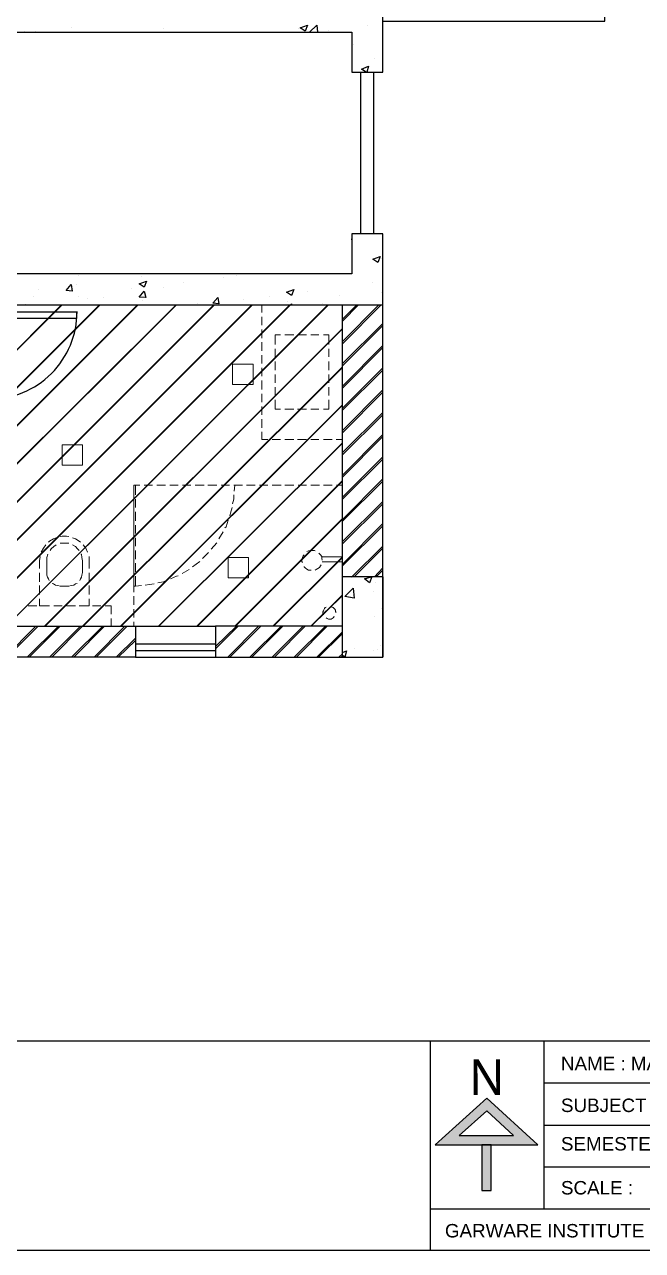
# Model space of a CAD drawing. Header units: millimetres. Extents: x 68955 to 118645, y -193284 to 16474.
# Drawn here: x 85720 to 90312, y -128433 to -119316 of the extents above; entities that cross this region are included whole.
import ezdxf

# ---------------------------------------------------------------- set-up
doc = ezdxf.new("R2010")
doc.units = ezdxf.units.MM
for name, color, linetype, true_color in [('PDF7_0', 7, 'Continuous', 0x535353), ('PDF7_celling', 7, 'Continuous', 0x00cc70), ('PDF7_coloum', 7, 'Continuous', 0x767676), ('PDF7_door', 7, 'Continuous', 0x535353), ('PDF7_furniture', 7, 'Continuous', 0xab5246), ('PDF7_light', 7, 'Continuous', 0xff8e53), ('PDF7_plan', 7, 'Continuous', 0x989898), ('PDF7_wall', 7, 'Continuous', 0x929498), ('PDF7_window', 7, 'Continuous', 0x535353)]:
    doc.layers.add(name, color=color, linetype=linetype, true_color=true_color)
doc.layers.add('PDF7_Text', color=7, linetype='Continuous')
doc.styles.add('PDF Arial', font='arial.ttf')
doc.styles.add('PDF Yu Gothic', font='Yu Gothic.ttf')

msp = doc.modelspace()

# ---------------------------------------------------------------- hatches: boundary and pattern name
at = {"layer": 'PDF7_wall', "transparency": 33554559}
h = msp.add_hatch(color=256, dxfattribs=at)
h.paths.add_polyline_path([(89461.346, -127578.872), (89257.033, -127394.99), (89154.877, -127301.006), (89048.634, -127394.99), (88848.407, -127578.872), (88770.768, -127648.338), (89118.1, -127648.338), (89118.1, -127987.498), (89187.567, -127987.498), (89187.567, -127648.338), (89534.899, -127648.338)])
h.paths.add_polyline_path([(89355.104, -127578.872), (88950.564, -127578.872), (89154.877, -127394.99)], flags=0)

# ---------------------------------------------------------------- linework, layer by layer
at = {"layer": 'PDF7_0', "color": 7, "lineweight": 25}
msp.add_lwpolyline([(78232.3, -111605.675), (97000.499, -111605.675), (97000.499, -128432.9), (78232.3, -128432.9)], close=True, dxfattribs=at)
for points in [[(88382.573, -123423.144), (88382.573, -121400.444)], [(97000.499, -126876.035), (78232.3, -126876.035)], [(88733.992, -126876.035), (88733.992, -128432.9)], [(89579.848, -126876.035), (89579.848, -128122.345)], [(89579.848, -127186.591), (89579.848, -127186.591)], [(89579.848, -127186.591), (93482.228, -127186.591)], [(89579.848, -127501.233), (89579.848, -127501.233)], [(89579.848, -127501.233), (95014.576, -127501.233)], [(89579.848, -127811.789), (89579.848, -127811.789)], [(89579.848, -127811.789), (93482.228, -127811.789)], [(88733.992, -128122.345), (97000.499, -128122.345)], [(89579.848, -128122.345), (89579.848, -128122.345)]]:
    msp.add_lwpolyline(points, dxfattribs=at)
at = {"layer": 'PDF7_celling', "color": 213, "lineweight": 13, "true_color": 0xcc85c3}
for points in [[(85530.363, -121866.278), (85996.197, -121400.444)], [(85530.363, -122148.23), (86278.149, -121400.444)], [(85530.363, -122430.182), (86560.101, -121400.444)], [(85530.363, -122712.134), (86846.139, -121400.444)], [(85530.363, -122998.173), (87128.091, -121400.444)], [(85530.363, -123280.125), (87410.043, -121400.444)], [(85530.363, -123562.077), (87691.995, -121400.444)], [(85530.363, -121870.364), (86000.283, -121400.444)], [(85530.363, -122152.316), (86282.235, -121400.444)], [(85530.363, -122434.268), (86564.187, -121400.444)], [(85530.363, -122716.22), (86850.225, -121400.444)], [(85530.363, -123002.259), (87132.177, -121400.444)], [(85530.363, -123284.211), (87414.129, -121400.444)], [(85530.363, -123566.163), (87696.081, -121400.444)], [(87978.033, -121400.444), (85587.57, -123790.907), (87973.947, -121400.444)], [(85869.522, -123790.907), (88084.276, -121576.153)], [(85873.609, -123790.907), (88084.276, -121580.24)], [(86151.475, -123790.907), (88084.276, -121862.192)], [(86155.561, -123790.907), (88084.276, -121866.278)], [(86433.427, -123790.907), (88084.276, -122144.144)], [(86437.513, -123790.907), (88084.276, -122148.23)], [(86715.379, -123790.907), (88084.276, -122426.096)], [(86719.465, -123790.907), (88084.276, -122430.182)], [(87001.417, -123790.907), (88084.276, -122708.048)], [(87005.503, -123790.907), (88084.276, -122712.134)], [(87283.369, -123790.907), (88084.276, -122990)], [(87287.455, -123790.907), (88084.276, -122994.086)], [(87565.321, -123790.907), (88084.276, -123276.038)], [(87569.407, -123790.907), (88084.276, -123280.125)], [(87847.273, -123790.907), (88084.276, -123557.99)], [(87851.359, -123790.907), (88084.276, -123562.077)]]:
    msp.add_lwpolyline(points, dxfattribs=at)
at = {"layer": 'PDF7_coloum', "lineweight": 25}
for points in [[(88084.276, -121506.687), (88190.519, -121400.444)], [(88084.276, -121674.224), (88353.97, -121400.444)], [(88084.276, -121523.032), (88202.778, -121400.444)], [(88084.276, -121690.569), (88370.315, -121400.444)], [(88084.276, -121837.674), (88382.573, -121539.377)], [(88084.276, -121854.019), (88382.573, -121555.722)], [(88084.276, -122005.211), (88382.573, -121702.828)], [(88084.276, -122021.556), (88382.573, -121719.173)], [(88084.276, -122168.661), (88382.573, -121870.364)], [(88084.276, -122185.006), (88382.573, -121886.709)], [(88084.276, -122336.198), (88382.573, -122033.815)], [(88084.276, -122352.543), (88382.573, -122050.16)], [(88084.276, -122499.649), (88382.573, -122201.351)], [(88084.276, -122515.994), (88382.573, -122217.697)], [(88084.276, -122667.185), (88382.573, -122364.802)], [(88084.276, -122683.53), (88382.573, -122381.147)], [(88084.276, -122830.636), (88382.573, -122532.339)], [(88084.276, -122846.981), (88382.573, -122548.684)], [(88084.276, -122998.173), (88382.573, -122695.789)], [(88084.276, -123010.431), (88382.573, -122712.134)], [(88084.276, -123161.623), (88382.573, -122863.326)], [(88084.276, -123177.968), (88382.573, -122879.671)], [(88084.276, -123329.16), (88382.573, -123026.776)], [(88084.276, -123341.418), (88382.573, -123043.121)], [(88153.743, -123423.144), (88382.573, -123194.313)], [(88170.088, -123423.144), (88382.573, -123210.658)], [(88321.279, -123423.144), (88382.573, -123357.764)], [(88333.538, -123423.144), (88382.573, -123374.109)], [(85575.312, -124019.738), (85804.142, -123790.907)], [(85591.657, -124019.738), (85820.487, -123790.907)], [(85738.762, -124019.738), (85971.679, -123790.907)], [(85755.107, -124019.738), (85983.938, -123790.907)], [(85906.299, -124019.738), (86135.129, -123790.907)], [(85922.644, -124019.738), (86151.475, -123790.907)], [(86069.749, -124019.738), (86302.666, -123790.907)], [(86086.094, -124019.738), (86314.925, -123790.907)], [(86237.286, -124019.738), (86466.117, -123790.907)], [(86253.631, -124019.738), (86482.462, -123790.907)], [(87140.35, -123942.099), (87295.628, -123790.907)], [(87140.35, -123790.907), (87144.436, -123790.907)], [(87140.35, -123958.444), (87307.887, -123790.907)], [(87230.248, -124019.738), (87459.078, -123790.907)], [(87246.593, -124019.738), (87475.423, -123790.907)], [(87393.698, -124019.738), (87626.615, -123790.907)], [(87410.043, -124019.738), (87638.874, -123790.907)], [(87561.235, -124019.738), (87790.065, -123790.907)], [(87577.58, -124019.738), (87806.41, -123790.907)], [(87724.685, -124019.738), (87957.602, -123790.907)], [(87741.03, -124019.738), (87969.861, -123790.907)], [(86400.736, -124019.738), (86543.756, -123880.805)], [(87892.222, -124019.738), (88084.276, -123831.77)], [(87904.481, -124019.738), (88084.276, -123844.029)], [(86417.082, -124019.738), (86543.756, -123897.15)], [(88055.672, -124019.738), (88084.276, -123995.22)], [(88072.017, -124019.738), (88084.276, -124011.565)]]:
    msp.add_lwpolyline(points, dxfattribs=at)
at = {"layer": 'PDF7_coloum', "color": 251, "lineweight": 25, "true_color": 0x535353}
msp.add_lwpolyline([(88382.573, -123423.144), (88382.573, -124019.738), (88382.573, -123423.144), (88084.276, -123423.144)], dxfattribs=at)
at = {"layer": 'PDF7_door', "lineweight": 25}
for points in [[(88219.123, -120873.316), (88219.123, -119671.956)], [(88317.193, -120873.316), (88317.193, -119671.956)]]:
    msp.add_lwpolyline(points, dxfattribs=at)
msp.add_lwpolyline([(85456.81, -121453.566), (86106.526, -121453.566), (86106.526, -121502.601), (85456.81, -121502.601)], close=True, dxfattribs=at)
msp.add_arc((85458.853, -121451.523), 651.759, 269.9999989, 0.0000011, dxfattribs=at)
at = {"layer": 'PDF7_furniture', "lineweight": 20}
for points in [[(87483.596, -121457.652), (87483.596, -121400.444), (87528.545, -121400.444)], [(87561.235, -121400.444), (87622.529, -121400.444)], [(87655.219, -121400.444), (87720.599, -121400.444)], [(87749.203, -121400.444), (87814.583, -121400.444)], [(87847.273, -121400.444), (87908.567, -121400.444)], [(87941.257, -121400.444), (88006.637, -121400.444)], [(88035.241, -121400.444), (88084.276, -121400.444), (88084.276, -121457.652)], [(87483.596, -121551.636), (87483.596, -121490.342)], [(88084.276, -121490.342), (88084.276, -121551.636)], [(87483.596, -121649.706), (87483.596, -121584.326)], [(88084.276, -121584.326), (88084.276, -121649.706)], [(87483.596, -121743.69), (87483.596, -121678.31)], [(87581.666, -121694.655), (87581.666, -121625.189), (87622.529, -121625.189)], [(87655.219, -121625.189), (87720.599, -121625.189)], [(87749.203, -121625.189), (87814.583, -121625.189)], [(87847.273, -121625.189), (87908.567, -121625.189)], [(87941.257, -121625.189), (87982.12, -121625.189), (87982.12, -121694.655)], [(88084.276, -121678.31), (88084.276, -121743.69)], [(87483.596, -121837.674), (87483.596, -121776.38)], [(87581.666, -121788.639), (87581.666, -121727.345)], [(87982.12, -121727.345), (87982.12, -121788.639)], [(88084.276, -121776.38), (88084.276, -121837.674)], [(87483.596, -121931.658), (87483.596, -121870.364)], [(87581.666, -121886.709), (87581.666, -121821.329)], [(87982.12, -121821.329), (87982.12, -121886.709)], [(88084.276, -121870.364), (88084.276, -121931.658)], [(87483.596, -122029.729), (87483.596, -121964.348)], [(87581.666, -121980.693), (87581.666, -121919.399)], [(87982.12, -121919.399), (87982.12, -121980.693)], [(88084.276, -121964.348), (88084.276, -122029.729)], [(87483.596, -122123.713), (87483.596, -122062.419)], [(87581.666, -122074.677), (87581.666, -122013.383)], [(87982.12, -122013.383), (87982.12, -122074.677)], [(88084.276, -122062.419), (88084.276, -122123.713)], [(87483.596, -122217.697), (87483.596, -122156.403)], [(87622.529, -122176.834), (87581.666, -122176.834), (87581.666, -122107.367)], [(87982.12, -122107.367), (87982.12, -122176.834), (87941.257, -122176.834)], [(88084.276, -122156.403), (88084.276, -122217.697)], [(87483.596, -122315.767), (87483.596, -122250.387)], [(87720.599, -122176.834), (87655.219, -122176.834)], [(87814.583, -122176.834), (87749.203, -122176.834)], [(87908.567, -122176.834), (87847.273, -122176.834)], [(88084.276, -122250.387), (88084.276, -122315.767)], [(87528.545, -122401.578), (87483.596, -122401.578), (87483.596, -122344.371)], [(87622.529, -122401.578), (87561.235, -122401.578)], [(87720.599, -122401.578), (87655.219, -122401.578)], [(87814.583, -122401.578), (87749.203, -122401.578)], [(87908.567, -122401.578), (87847.273, -122401.578)], [(88006.637, -122401.578), (87941.257, -122401.578)], [(88084.276, -122344.371), (88084.276, -122401.578), (88035.241, -122401.578)], [(86531.497, -122773.428), (86531.497, -122740.738), (86576.446, -122740.738)], [(86531.497, -122814.291), (86531.497, -122740.738), (86543.756, -122740.738), (86543.756, -122814.291)], [(86609.136, -122740.738), (86670.43, -122740.738)], [(86703.12, -122740.738), (86768.5, -122740.738)], [(86801.19, -122740.738), (86862.484, -122740.738)], [(86895.174, -122740.738), (86956.468, -122740.738)], [(86989.158, -122740.738), (87054.538, -122740.738)], [(87083.142, -122740.738), (87148.522, -122740.738)], [(87181.212, -122740.738), (87242.506, -122740.738)], [(87275.196, -122740.738), (87340.577, -122740.738)], [(87279.283, -122785.687), (87283.369, -122740.738)], [(87369.18, -122740.738), (87434.561, -122740.738)], [(87467.251, -122740.738), (87528.545, -122740.738)], [(87561.235, -122740.738), (87626.615, -122740.738)], [(87655.219, -122740.738), (87720.599, -122740.738)], [(87753.289, -122740.738), (87814.583, -122740.738)], [(87847.273, -122740.738), (87912.653, -122740.738)], [(87941.257, -122740.738), (88006.637, -122740.738)], [(88039.327, -122740.738), (88084.276, -122740.738)], [(86531.497, -122871.498), (86531.497, -122806.118)], [(86531.497, -122908.275), (86531.497, -122846.981)], [(86543.756, -122846.981), (86543.756, -122908.275)], [(87267.024, -122879.671), (87275.196, -122846.981), (87275.196, -122814.291)], [(86531.497, -122965.482), (86531.497, -122900.102)], [(86531.497, -123006.345), (86531.497, -122940.965)], [(86543.756, -122940.965), (86543.756, -123006.345)], [(87246.593, -122969.569), (87250.679, -122949.137), (87262.938, -122908.275)], [(86531.497, -123059.466), (86531.497, -122998.173)], [(86531.497, -123100.329), (86531.497, -123039.035)], [(86543.756, -123039.035), (86543.756, -123100.329)], [(87209.816, -123059.466), (87217.989, -123051.294), (87234.334, -123002.259)], [(85955.334, -123133.019), (85934.903, -123141.192), (85906.299, -123157.537), (85898.126, -123165.709)], [(86049.318, -123124.847), (86032.973, -123120.76), (86000.283, -123120.76), (85983.938, -123124.847)], [(86135.129, -123165.709), (86126.957, -123157.537), (86098.353, -123141.192), (86077.922, -123133.019)], [(86531.497, -123153.45), (86531.497, -123092.157)], [(86531.497, -123194.313), (86531.497, -123133.019)], [(86543.756, -123133.019), (86543.756, -123194.313)], [(87164.867, -123141.192), (87197.557, -123088.07)], [(85877.695, -123186.141), (85861.35, -123210.658), (85845.005, -123239.262)], [(85955.334, -123186.141), (85938.989, -123198.399), (85918.558, -123214.744), (85910.385, -123227.003)], [(86049.318, -123173.882), (86028.887, -123173.882), (86004.369, -123173.882), (85983.938, -123173.882)], [(86126.957, -123227.003), (86114.698, -123214.744), (86098.353, -123198.399), (86077.922, -123186.141)], [(86188.251, -123239.262), (86175.992, -123210.658), (86155.561, -123186.141)], [(86531.497, -123251.521), (86531.497, -123186.141)], [(86531.497, -123292.383), (86531.497, -123227.003)], [(86543.756, -123227.003), (86543.756, -123292.383)], [(87042.28, -123288.297), (87087.228, -123243.348)], [(87107.66, -123218.831), (87148.522, -123169.795)], [(87879.963, -123231.089), (87875.877, -123227.003), (87859.532, -123227.003), (87847.273, -123227.003), (87830.928, -123231.089), (87818.669, -123235.176)], [(87933.085, -123300.556), (87928.998, -123288.297), (87928.998, -123271.952), (87920.826, -123259.693), (87912.653, -123251.521), (87908.567, -123247.434)], [(85832.746, -123361.85), (85832.746, -123304.642), (85836.832, -123271.952)], [(85902.213, -123451.748), (85898.126, -123439.489), (85889.954, -123427.23), (85885.868, -123410.885), (85885.868, -123390.454), (85885.868, -123304.642), (85885.868, -123280.125), (85894.04, -123255.607)], [(86139.216, -123255.607), (86143.302, -123255.607), (86147.388, -123280.125), (86151.475, -123304.642), (86151.475, -123390.454), (86147.388, -123410.885), (86143.302, -123427.23), (86135.129, -123439.489), (86131.043, -123451.748)], [(86200.51, -123271.952), (86200.51, -123304.642), (86200.51, -123361.85)], [(86531.497, -123345.505), (86531.497, -123284.211)], [(86531.497, -123386.367), (86531.497, -123320.987)], [(86543.756, -123320.987), (86543.756, -123386.367)], [(86968.727, -123349.591), (87021.848, -123308.728)], [(87798.238, -123259.693), (87790.065, -123267.866), (87785.979, -123280.125), (87781.893, -123292.383), (87781.893, -123308.728), (87785.979, -123316.901)], [(87798.238, -123345.505), (87798.238, -123349.591), (87806.41, -123357.764), (87818.669, -123365.936), (87830.928, -123374.109), (87847.273, -123374.109), (87851.359, -123374.109)], [(87879.963, -123374.109), (87888.136, -123370.022), (87900.394, -123361.85), (87912.653, -123353.677), (87920.826, -123341.418), (87924.912, -123333.246)], [(85832.746, -123459.92), (85832.746, -123394.54)], [(86200.51, -123394.54), (86200.51, -123459.92)], [(86531.497, -123439.489), (86531.497, -123378.195)], [(86543.756, -123419.057), (86543.756, -123492.61), (86531.497, -123492.61), (86531.497, -123419.057)], [(86805.276, -123439.489), (86850.225, -123419.057), (86862.484, -123414.971)], [(86891.088, -123398.626), (86944.209, -123370.022)], [(85832.746, -123553.904), (85832.746, -123488.524)], [(85926.73, -123472.179), (85934.903, -123476.265), (85951.248, -123484.438), (85967.593, -123488.524), (85983.938, -123492.61), (86049.318, -123492.61), (86065.663, -123488.524), (86086.094, -123484.438), (86098.353, -123476.265), (86110.612, -123472.179)], [(86200.51, -123488.524), (86200.51, -123553.904)], [(86531.497, -123537.559), (86531.497, -123472.179)], [(86543.756, -123492.61), (86588.704, -123488.524)], [(86617.308, -123484.438), (86649.998, -123480.351), (86682.689, -123476.265)], [(86711.292, -123468.093), (86752.155, -123459.92), (86772.586, -123451.748)], [(85840.919, -123639.716), (85906.299, -123639.716), (85832.746, -123639.716), (85832.746, -123586.594)], [(86200.51, -123586.594), (86200.51, -123639.716), (86126.957, -123639.716), (86192.337, -123639.716)], [(86531.497, -123631.543), (86531.497, -123566.163)], [(85746.935, -123639.716), (85812.315, -123639.716)], [(86225.027, -123639.716), (86286.321, -123639.716)], [(86319.011, -123639.716), (86363.96, -123639.716), (86363.96, -123701.01)], [(86531.497, -123725.527), (86531.497, -123664.233)], [(87961.688, -123647.888), (87953.516, -123651.974), (87949.43, -123660.147), (87945.343, -123668.319), (87941.257, -123676.492), (87937.171, -123684.664), (87937.171, -123692.837), (87941.257, -123705.096)], [(88035.241, -123688.751), (88031.155, -123680.578), (88031.155, -123672.406), (88027.069, -123664.233), (88018.896, -123656.061), (88014.81, -123651.974), (88006.637, -123647.888), (87998.465, -123643.802), (87994.378, -123643.802)], [(86363.96, -123733.7), (86363.96, -123790.907)], [(86531.497, -123790.907), (86531.497, -123758.217)], [(87961.688, -123729.613), (87969.861, -123733.7), (87978.033, -123737.786), (87990.292, -123737.786), (87998.465, -123737.786), (88006.637, -123733.7), (88014.81, -123729.613), (88018.896, -123721.441), (88022.982, -123721.441)]]:
    msp.add_lwpolyline(points, dxfattribs=at)
at = {"layer": 'PDF7_furniture', "color": 251, "lineweight": 20, "true_color": 0x535353}
for points in [[(87928.998, -123276.038), (88084.276, -123276.038)], [(87933.085, -123312.815), (88084.276, -123312.815)]]:
    msp.add_lwpolyline(points, dxfattribs=at)
at = {"layer": 'PDF7_furniture', "lineweight": 20}
for points in [[(85938.989, -123639.716), (86000.283, -123639.716)], [(86032.973, -123639.716), (86098.353, -123639.716)]]:
    msp.add_lwpolyline(points, close=True, dxfattribs=at)
at = {"layer": 'PDF7_light', "lineweight": 13}
for points in [[(87267.024, -121992.952), (87418.216, -121992.952), (87418.216, -121841.76), (87267.024, -121841.76)], [(86000.283, -122593.633), (86151.475, -122593.633), (86151.475, -122442.441), (86000.283, -122442.441)], [(87234.334, -123431.316), (87385.526, -123431.316), (87385.526, -123280.125), (87234.334, -123280.125)]]:
    msp.add_lwpolyline(points, close=True, dxfattribs=at)
at = {"layer": 'PDF7_plan', "color": 251, "lineweight": 25, "true_color": 0x535353}
for points in [[(88382.573, -119291.933), (90033.423, -119291.933), (90033.423, -119140.742), (85383.257, -119140.742), (85383.257, -121400.444), (88382.573, -121400.444)], [(88084.276, -123790.907), (87140.35, -123790.907), (87140.35, -124019.738), (88382.573, -124019.738), (88382.573, -120873.316), (88153.743, -120873.316), (88153.743, -121171.614), (85612.088, -121171.614), (85612.088, -119373.658), (88153.743, -119373.658), (88153.743, -119671.956), (88382.573, -119671.956), (88382.573, -119140.742)], [(88084.276, -124019.738), (88084.276, -121400.444)], [(85530.363, -123790.907), (86543.756, -123790.907), (86543.756, -124019.738), (85530.363, -124019.738)]]:
    msp.add_lwpolyline(points, dxfattribs=at)
at = {"layer": 'PDF7_plan', "lineweight": 25}
for points in [[(87822.755, -119320.537), (87806.41, -119365.486), (87769.634, -119340.968)], [(88362.142, -121040.853), (88345.797, -121085.802), (88309.021, -121061.285)], [(86625.481, -121224.735), (86609.136, -121269.684), (86572.359, -121245.166)], [(86065.663, -121249.253), (86073.836, -121298.288), (86028.887, -121294.201)], [(86609.136, -121298.288), (86621.395, -121347.323), (86572.359, -121343.237)], [(87720.599, -121286.029), (87704.254, -121330.978), (87667.478, -121306.46)], [(87156.695, -121347.323), (87164.867, -121392.272), (87119.919, -121388.185)], [(88100.621, -123570.249), (88161.915, -123508.955), (88170.088, -123582.508)]]:
    msp.add_lwpolyline(points, close=True, dxfattribs=at)
for points in [[(87839.101, -119373.658), (87892.222, -119320.537), (87896.308, -119373.658)], [(88272.244, -119324.623), (88272.244, -119324.623)], [(85722.417, -119365.486), (85722.417, -119365.486)], [(85800.056, -119365.486), (85800.056, -119365.486)], [(86069.749, -119336.882), (86069.749, -119336.882)], [(86756.241, -119345.055), (86756.241, -119345.055)], [(87753.289, -119349.141), (87753.289, -119349.141)], [(87982.12, -119361.4), (87982.12, -119361.4)], [(88378.487, -119381.831), (88378.487, -119381.831)], [(88161.915, -119467.642), (88161.915, -119467.642)], [(88321.279, -119569.799), (88321.279, -119569.799)], [(88259.985, -119671.956), (88223.209, -119647.438), (88276.331, -119627.007), (88264.072, -119671.956)], [(88153.743, -120918.265), (88153.743, -120910.093)], [(88153.743, -120918.265), (88153.743, -120918.265)], [(88374.401, -121053.112), (88374.401, -121053.112)], [(86122.871, -121183.872), (86122.871, -121183.872)], [(86588.704, -121187.959), (86588.704, -121187.959)], [(86899.26, -121236.994), (86899.26, -121236.994)], [(87197.557, -121196.131), (87197.557, -121196.131)], [(87295.628, -121179.786), (87295.628, -121179.786)], [(88309.021, -121236.994), (88309.021, -121236.994)], [(85783.711, -121339.15), (85783.711, -121339.15)], [(85820.487, -121290.115), (85820.487, -121290.115)], [(86106.526, -121253.339), (86106.526, -121253.339)], [(86122.871, -121339.15), (86122.871, -121339.15)], [(86515.152, -121281.943), (86515.152, -121281.943)], [(86752.155, -121273.77), (86752.155, -121273.77)], [(87540.803, -121339.15), (87540.803, -121339.15)], [(87826.842, -121298.288), (87826.842, -121298.288)], [(88063.845, -121330.978), (88063.845, -121330.978)], [(88374.401, -121310.546), (88374.401, -121310.546)], [(85726.503, -121396.358), (85726.503, -121396.358)], [(86188.251, -121355.495), (86188.251, -121355.495)], [(86306.752, -121347.323), (86306.752, -121347.323)], [(86596.877, -121371.84), (86596.877, -121371.84)], [(87005.503, -121392.272), (87005.503, -121392.272)], [(87348.749, -121363.668), (87348.749, -121363.668)], [(87675.65, -121375.927), (87675.65, -121375.927)], [(87696.081, -121400.444), (87704.254, -121392.272), (87704.254, -121400.444)], [(87933.085, -121388.185), (87933.085, -121388.185)], [(88092.449, -123423.144), (88092.449, -123423.144)], [(88153.743, -123431.316), (88153.743, -123431.316)], [(88300.848, -123423.144), (88284.503, -123468.093), (88247.727, -123439.489), (88296.762, -123423.144)], [(88329.452, -123468.093), (88329.452, -123468.093)], [(88378.487, -123508.955), (88378.487, -123508.955)], [(88317.193, -123533.473), (88317.193, -123533.473)], [(88374.401, -123660.147), (88374.401, -123660.147)], [(88321.279, -123721.441), (88321.279, -123721.441)], [(88084.276, -123987.048), (88112.88, -123974.789), (88100.621, -124019.738), (88084.276, -124007.479)], [(88174.174, -123958.444), (88174.174, -123958.444)], [(88313.107, -123974.789), (88313.107, -123974.789)], [(88345.797, -123966.617), (88345.797, -123966.617)], [(88362.142, -123933.926), (88362.142, -123933.926)]]:
    msp.add_lwpolyline(points, dxfattribs=at)
at = {"layer": 'PDF7_wall', "color": 251, "lineweight": 25, "true_color": 0x535353}
for points in [[(89154.877, -127648.338), (89534.899, -127648.338), (89154.877, -127301.006), (88770.768, -127648.338)], [(89154.877, -127394.99), (88950.564, -127578.872), (89154.877, -127578.872), (89355.104, -127578.872)], [(89187.567, -127648.338), (89118.1, -127648.338), (89118.1, -127987.498), (89187.567, -127987.498)]]:
    msp.add_lwpolyline(points, close=True, dxfattribs=at)
at = {"layer": 'PDF7_window', "lineweight": 25}
for points in [[(86543.756, -123790.907), (87140.35, -123790.907)], [(86543.756, -123921.668), (87140.35, -123921.668)], [(86543.756, -123970.703), (87140.35, -123970.703)], [(86543.756, -124019.738), (87140.35, -124019.738)]]:
    msp.add_lwpolyline(points, dxfattribs=at)

# ---------------------------------------------------------------- texts
at = {"layer": 'PDF7_Text', "attachment_point": 7}
for s, insert, char_height, style in [('NAME : MANSI PRADIP MONDE.', (89706.522, -127094.312), 99.98627, 'PDF Arial'), ('N', (89024.116, -127277.181), 266.279, 'PDF Yu Gothic'), ('SUBJECT : DESIGN', (89706.522, -127404.868), 99.98627, 'PDF Arial'), ('SEMESTER : BID - V', (89706.522, -127690.906), 99.98627, 'PDF Arial'), ('SCALE :', (89706.522, -128017.807), 99.9863, 'PDF Arial'), ('GARWARE INSTITUTE OF CARRIER EDUCATION AND DEVELOPMENT, MUMBAI UNIVERSITY.', (88844.321, -128354.609), 99.98627, 'PDF Arial')]:
    msp.add_mtext(s, dxfattribs=dict(at, insert=insert, char_height=char_height, style=style))

doc.saveas('drawing.dxf')
